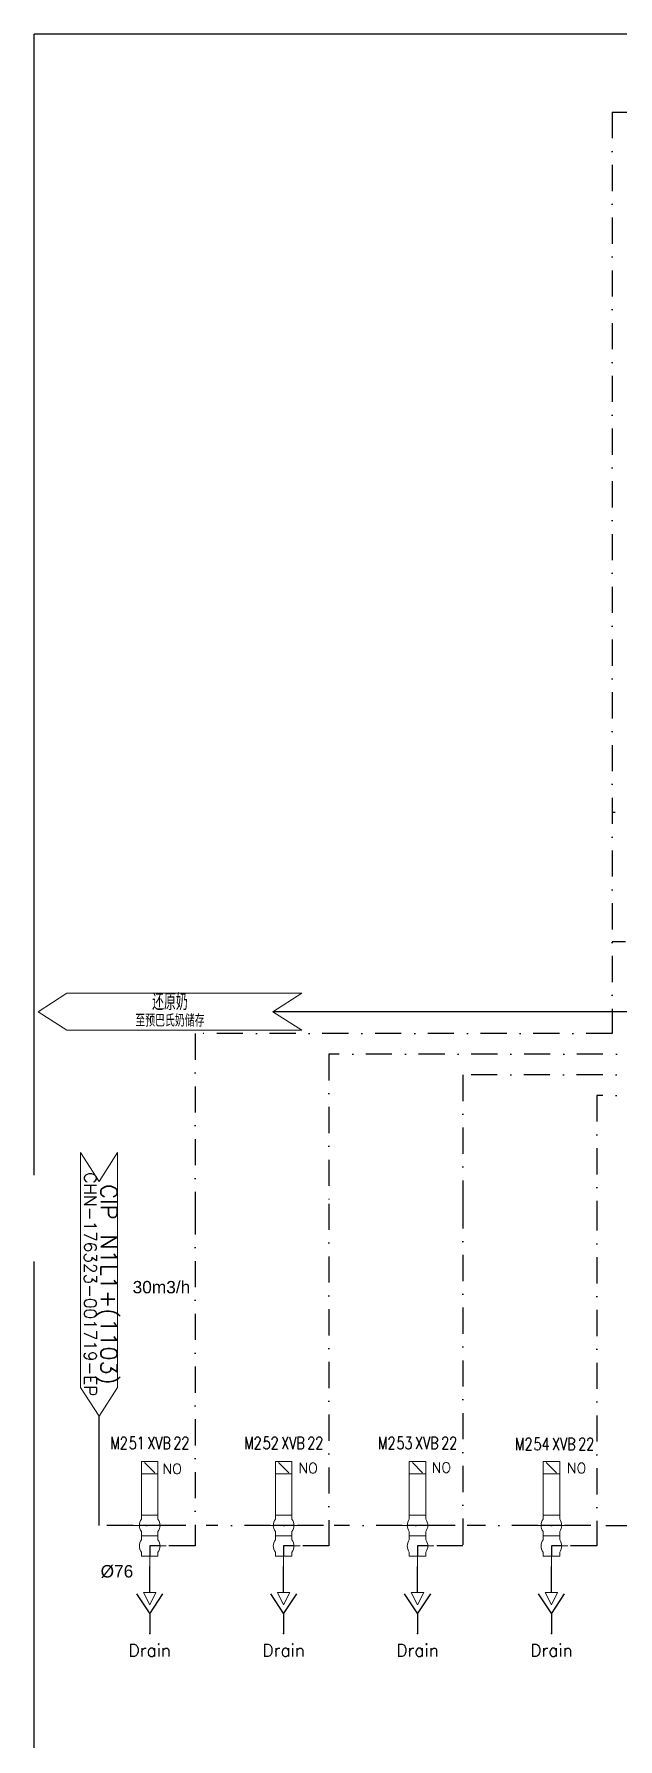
# Model space of a CAD drawing. Header units: inches. Extents: x 10149 to 11899, y 21917 to 23140.
# Drawn here: x 10220.1 to 10361.8, y 22621.7 to 23035.4 of the extents above; entities that cross this region are included whole.
import ezdxf
from ezdxf.enums import TextEntityAlignment as Align

# ---------------------------------------------------------------- set-up
doc = ezdxf.new("R2010")
doc.units = ezdxf.units.IN
doc.header["$MEASUREMENT"] = 0
doc.linetypes.add('DASHDOT2', pattern=[12.7, 6.35, -3.175, 0, -3.175])
for name, color, linetype, lineweight in [('19 Pipe Process', 30, 'Continuous', 30), ('31 Equipment', 7, 'Continuous', 9), ('AM_0', 7, 'Continuous', 30)]:
    doc.layers.add(name, color=color, linetype=linetype, lineweight=lineweight)
for name, color, linetype in [('DIAMETRE', 7, 'Continuous'), ('MATERIEL-DIVERS', 7, 'Continuous'), ('POMPES-PROCESS', 7, 'Continuous'), ('REPERES', 7, 'Continuous'), ('techn-data', 7, 'Continuous'), ('TEXTES', 7, 'Continuous'), ('TUYAUTERIE-EAU', 5, 'Continuous'), ('TUYAUTERIE-EGOUT', 32, 'Continuous'), ('TUYAUTERIE-NEP', 4, 'DASHDOT2'), ('VANNES', 7, 'Continuous')]:
    doc.layers.add(name, color=color, linetype=linetype)
doc.layers.get('REPERES').off()
doc.styles.add('ROMANS', font='ROMANS.SHX')
doc.styles.get("Standard").update_dxf_attribs({"font": 'arial.ttf'})
doc.styles.add('USER1', font='TXT.SHX', dxfattribs={"bigfont": 'gbcbig.shx'})

# ---------------------------------------------------------------- blocks, each defined once
blk = doc.blocks.new('APV-VLV-SSEAT-SW44-4')
at = {"layer": '31 Equipment', "ltscale": 38}
for p, q in [((1.25, 20.25), (-1.25, 17.75)), ((-4, 5), (-2.5, 5)), ((-2, 7.5), (-2, 6.5)), ((2, 7.5), (2, 6.5)), ((-2.5, 0), (-4, 0)), ((-2, 2.5), (-2, 3.5)), ((-2, 2.5), (2, 2.5)), ((-2, 2.5), (-2, 1.5)), ((2, 2.5), (2, 3.5)), ((2, 2.5), (2, 1.5)), ((-2, -1.5), (-2, -2.5)), ((-2, -2.5), (2, -2.5)), ((0, -2.5), (0, -5)), ((2, -1.5), (2, -2.5))]:
    blk.add_line(p, q, dxfattribs=at)
at = {"layer": '31 Equipment', "lineweight": 30}
for p, q in [((-2.5, 5), (2.5, 5)), ((-2.5, 0), (0, 0)), ((0, 0), (0, -2.5))]:
    blk.add_line(p, q, dxfattribs=at)
at = {"layer": '31 Equipment'}
blk.add_line((2.5, 5), (4, 5), dxfattribs=at)
at = {"layer": '31 Equipment', "ltscale": 38}
for points in [[(-2, 17.5), (2, 17.5), (2, 20.5), (-2, 20.5)], [(-2, 7.5), (2, 7.5), (2, 17.5), (-2, 17.5)]]:
    blk.add_lwpolyline(points, close=True, dxfattribs=at)
for centre, start, end in [((0, 5), 143.1301, 216.8699), ((0, 5), 323.1301, 36.8699), ((0, 0), 143.1301, 216.8699), ((0, 0), 323.1301, 36.8699)]:
    blk.add_arc(centre, 2.5, start, end, dxfattribs=at)
blk = doc.blocks.new('EGOUT')
at = {"color": 7}
for p, q in [((-3.2, 9.61), (0, 4.81)), ((0, 4.81), (3.2, 9.61)), ((0, 4.81), (0, 0))]:
    blk.add_line(p, q, dxfattribs=at)
at = {"color": 7, "extrusion": (0, -1, 0)}
blk.add_point((0, 0), dxfattribs=at)
at = {"layer": 'POMPES-PROCESS', "style": 'ROMANS'}
blk.add_attdef('EGOUT', text='', height=3, dxfattribs=at).set_placement((0, -4), align=Align.MIDDLE)
blk = doc.blocks.new('APV-SIGN-ARW-FLOW-1')
at = {"layer": '31 Equipment'}
for p, q in [((-1.5, -1.5), (-1.5, 1.5)), ((-1.5, 1.5), (1.5, 0)), ((1.5, 0), (-1.5, -1.5))]:
    blk.add_line(p, q, dxfattribs=at)
blk = doc.blocks.new('APV-SIGN-ARW-DWG-1')
at = {"layer": '31 Equipment'}
for p, q in [((-32, 4.49), (25, 4.49)), ((-32, 4.49), (-25, 0)), ((25, 4.49), (32, 0)), ((-25, 0), (-32, -4.49)), ((32, 0), (25, -4.49)), ((-32, -4.49), (25, -4.49))]:
    blk.add_line(p, q, dxfattribs=at)
at = {"layer": '31 Equipment', "style": 'ROMANS', "width": 0.8}
for tag, p in [('TEXT1', (0, 0.37)), ('TEXT2', (0, -3.63))]:
    blk.add_attdef(tag, text='', height=3, dxfattribs=at).set_placement(p, align=Align.CENTER)
blk = doc.blocks.new('REPNORM1')
at = {"layer": 'TEXTES', "style": 'ROMANS', "width": 0.75}
for tag, p in [('ZONE', (-9.75, -1.25)), ('SOUSZONE', (-5.25, -1.25)), ('ELEMENT', (-0.75, -1.25)), ('NUM', (5.59, -1.22))]:
    blk.add_attdef(tag, p, '', height=3, dxfattribs=at)

msp = doc.modelspace()

# ---------------------------------------------------------------- linework, layer by layer
at = {"layer": '19 Pipe Process'}
msp.add_line((10455.02, 22798.19), (10278.06, 22798.19), dxfattribs=at)
at = {"layer": 'AM_0'}
msp.add_line((10235.88, 22673.52), (10235.88, 22700), dxfattribs=at)
at = {"layer": 'TUYAUTERIE-EAU'}
for p, q in [((10220.09, 22758.5), (10220.09, 23035.45)), ((11001.45, 23035.45), (10220.09, 23035.45)), ((10220.09, 22495.21), (10220.09, 22737.57))]:
    msp.add_line(p, q, dxfattribs=at)
at = {"layer": 'TUYAUTERIE-EGOUT'}
for p, q in [((10248.15, 22657.27), (10248.15, 22663.52)), ((10280.65, 22657.27), (10280.65, 22663.52)), ((10313.14, 22657.27), (10313.14, 22663.52)), ((10345.64, 22657.27), (10345.64, 22663.52))]:
    msp.add_line(p, q, dxfattribs=at)
at = {"layer": 'TUYAUTERIE-NEP'}
for p, q in [((10360.38, 23016.51), (10464.98, 23016.51)), ((10360.38, 23016.51), (10360.38, 22792.86)), ((10399.53, 22846.51), (10360.38, 22846.51)), ((10440.38, 22815.14), (10360.38, 22815.14)), ((10259.15, 22792.86), (10259.15, 22750.47)), ((10360.38, 22792.86), (10259.15, 22792.86)), ((10291.65, 22787.86), (10291.65, 22751.59)), ((10447.74, 22787.86), (10291.65, 22787.86)), ((10324.14, 22782.86), (10324.14, 22751.96)), ((10447.69, 22782.86), (10324.14, 22782.86)), ((10356.64, 22777.86), (10356.64, 22751.4)), ((10447.69, 22777.86), (10356.64, 22777.86)), ((10259.15, 22750.47), (10259.15, 22668.52)), ((10291.65, 22751.59), (10291.65, 22668.52)), ((10324.14, 22751.96), (10324.14, 22668.52)), ((10356.64, 22751.4), (10356.64, 22668.52)), ((10256.9, 22673.52), (10235.88, 22673.52)), ((10290.29, 22673.52), (10261.85, 22673.52)), ((10322.24, 22673.52), (10292.93, 22673.52)), ((10355.2, 22673.52), (10325.2, 22673.52)), ((10358.81, 22673.52), (10367.25, 22673.52)), ((10259.15, 22668.52), (10252.15, 22668.52)), ((10291.65, 22668.52), (10284.65, 22668.52)), ((10324.14, 22668.52), (10317.14, 22668.52)), ((10356.64, 22668.52), (10349.64, 22668.52))]:
    msp.add_line(p, q, dxfattribs=at)

# ---------------------------------------------------------------- block references
at = {"layer": 'MATERIEL-DIVERS'}
ref = msp.add_blockref('APV-SIGN-ARW-DWG-1', (10253.06, 22798.19), dxfattribs=dict(at, xscale=-1))
ref.add_attrib('TEXT1', '还原奶', dxfattribs={"layer": '31 Equipment', "height": 4, "style": 'USER1'}).set_placement((10253.06, 22798.56), align=Align.CENTER)
ref.add_attrib('TEXT2', '至预巴氏奶储存', dxfattribs={"layer": '31 Equipment', "height": 3, "style": 'USER1'}).set_placement((10253.06, 22794.56), align=Align.CENTER)
ref = msp.add_blockref('APV-SIGN-ARW-DWG-1', (10235.88, 22732), dxfattribs=dict(at, rotation=270))
ref.add_attrib('TEXT1', 'CIP N1L1+(1103)', dxfattribs={"layer": '31 Equipment', "height": 4, "rotation": 270, "style": 'USER1'}).set_placement((10236.25, 22732), align=Align.CENTER)
ref.add_attrib('TEXT2', 'CHN-176323-001719-EP', dxfattribs={"layer": '31 Equipment', "height": 3, "rotation": 270, "style": 'USER1'}).set_placement((10232.25, 22732), align=Align.CENTER)
for p in [(10248.15, 22647.27), (10280.65, 22647.27), (10313.14, 22647.27), (10345.64, 22647.27)]:
    msp.add_blockref('EGOUT', p, dxfattribs=at).add_auto_attribs({'EGOUT': 'Drain'})
at = {"layer": 'MATERIEL-DIVERS', "rotation": 270}
for p in [(10248.15, 22655.77), (10280.65, 22655.77), (10313.14, 22655.77), (10345.64, 22655.77)]:
    msp.add_blockref('APV-SIGN-ARW-FLOW-1', p, dxfattribs=at)
at = {"layer": 'REPERES'}
for p, values in [((10248.32, 22693.25), {'ZONE': 'M2  ', 'SOUSZONE': '51', 'ELEMENT': 'XVB', 'NUM': '22'}), ((10280.82, 22693.25), {'ZONE': 'M2  ', 'SOUSZONE': '52', 'ELEMENT': 'XVB', 'NUM': '22'}), ((10313.31, 22693.25), {'ZONE': 'M2  ', 'SOUSZONE': '53', 'ELEMENT': 'XVB', 'NUM': '22'}), ((10346.56, 22693), {'ZONE': 'M2  ', 'SOUSZONE': '54', 'ELEMENT': 'XVB', 'NUM': '22'})]:
    msp.add_blockref('REPNORM1', p, dxfattribs=at).add_auto_attribs(values)
at = {"layer": 'VANNES', "xscale": -1}
for p in [(10248.15, 22668.52), (10280.65, 22668.52), (10313.14, 22668.52), (10345.64, 22668.52)]:
    msp.add_blockref('APV-VLV-SSEAT-SW44-4', p, dxfattribs=at)

# ---------------------------------------------------------------- texts
at = {"layer": 'DIAMETRE'}
for s, p in [('30m3/h', (10244.01, 22729.84)), ('%%C76', (10236.24, 22660.88))]:
    msp.add_text(s, height=3, dxfattribs=at).set_placement(p)
at = {"layer": 'techn-data', "style": 'ROMANS'}
for p in [(10253.61, 22687.24), (10286.59, 22687.44), (10318.93, 22687.56), (10351.75, 22687.43)]:
    msp.add_text('NO', height=2.5, dxfattribs=at).set_placement(p, align=Align.MIDDLE_CENTER)

doc.saveas('drawing.dxf')
